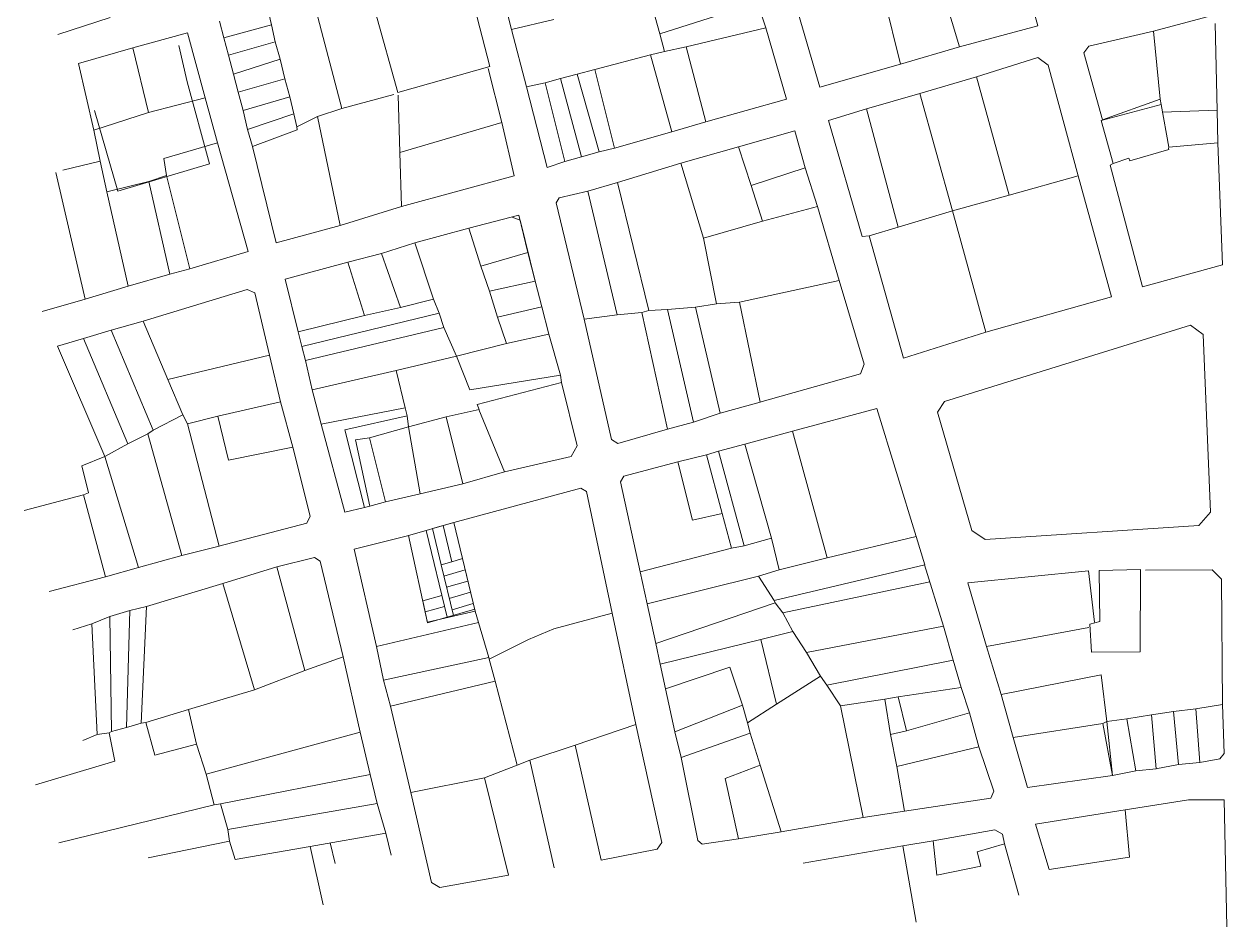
# Model space of a CAD drawing. Header units: millimetres. Extents: x 1956 to 626854, y 2654 to 1330329.
# Drawn here: x 624659.1 to 625024, y 1329418.3 to 1329692.2 of the extents above; entities that cross this region are included whole.
import ezdxf

# ---------------------------------------------------------------- set-up
doc = ezdxf.new("R2010")
doc.units = ezdxf.units.MM
for name, color, linetype in [('2', 7, 'Continuous'), ('CVL_CUADCON_LIN', 8, 'Continuous'), ('CVL_CUADCON_TIT', 1, 'Continuous')]:
    doc.layers.add(name, color=color, linetype=linetype)

msp = doc.modelspace()

# ---------------------------------------------------------------- linework, layer by layer
at = {"color": 1, "lineweight": 0}
for p, q in [((624783.01, 1329539.13), (624786.25, 1329540.06)), ((624785.64, 1329528.14), (624783.01, 1329539.13)), ((624786.25, 1329540.06), (624789.49, 1329540.99)), ((624788.88, 1329529.07), (624786.25, 1329540.06)), ((624786.25, 1329540.06), (624788.88, 1329529.07)), ((624789.49, 1329540.99), (624792.12, 1329530)), ((624781.09, 1329538.57), (624787.39, 1329512.21)), ((624788.88, 1329529.07), (624785.64, 1329528.14)), ((624785.64, 1329528.14), (624789.31, 1329512.77)), ((624792.12, 1329530), (624788.88, 1329529.07)), ((624792.12, 1329530), (624795.93, 1329514.05)), ((624786.45, 1329524.73), (624792.93, 1329526.6)), ((624787.27, 1329521.33), (624793.74, 1329523.19)), ((624785.81, 1329518.83), (624780.05, 1329517.17)), ((624780.05, 1329517.17), (624780.78, 1329513.85)), ((624788.08, 1329517.92), (624794.56, 1329519.79)), ((624786.6, 1329515.52), (624780.78, 1329513.85)), ((624780.78, 1329513.85), (624781.51, 1329510.52)), ((624795.79, 1329514.63), (624781.51, 1329510.52)), ((624788.9, 1329514.52), (624795.37, 1329516.39))]:
    msp.add_line(p, q, dxfattribs=at)
at = {"layer": '2', "color": 1, "lineweight": 0}
for p, q in [((624806.96, 1329690.46), (624800.71, 1329715.59)), ((624966.59, 1329691.67), (624961.57, 1329709.83)), ((624891.08, 1329705.41), (624900.47, 1329673.05)), ((624937.15, 1329704.11), (624942.79, 1329685.26)), ((624746.53, 1329700.68), (624755.44, 1329666.53)), ((624848.56, 1329701.14), (624851.92, 1329689.24)), ((624919.95, 1329700.23), (624924.92, 1329679.99)), ((624732.96, 1329697.09), (624734.16, 1329691.95)), ((624851.92, 1329689.24), (624881.58, 1329698.64)), ((624881.58, 1329698.64), (624884.09, 1329691.06)), ((624669.36, 1329689), (624685.19, 1329694.1)), ((624718.42, 1329693.05), (624719.67, 1329688.01)), ((624819.83, 1329693.5), (624806.96, 1329690.46)), ((625018.01, 1329694.36), (625001.64, 1329690.04)), ((625021.01, 1329665.98), (625020.34, 1329692.37)), ((624708.67, 1329689.5), (624692.09, 1329684.92)), ((624714.04, 1329669.81), (624708.67, 1329689.5)), ((624719.67, 1329688.01), (624734.16, 1329691.95)), ((624734.16, 1329691.95), (624735.3, 1329686.81)), ((624811.47, 1329673.17), (624806.96, 1329690.46)), ((624851.92, 1329689.24), (624853.37, 1329683.79)), ((624859.88, 1329685.24), (624884.09, 1329691.06)), ((624884.09, 1329691.06), (624890.36, 1329669.39)), ((624942.79, 1329685.26), (624966.59, 1329691.67)), ((625001.64, 1329690.04), (624982.02, 1329685.44)), ((625001.64, 1329690.04), (625003.66, 1329669.42)), ((624692.09, 1329684.92), (624675.56, 1329680.23)), ((624696.85, 1329665.33), (624692.09, 1329684.92)), ((624719.67, 1329688.01), (624721.12, 1329682.71)), ((624721.12, 1329682.71), (624735.3, 1329686.81)), ((624735.3, 1329686.81), (624736.76, 1329681.47)), ((624853.37, 1329683.79), (624859.88, 1329685.24)), ((624859.88, 1329685.24), (624865.94, 1329662.5)), ((624924.92, 1329679.99), (624942.79, 1329685.26)), ((624982.02, 1329685.44), (624980.54, 1329683.43)), ((624721.12, 1329682.71), (624722.62, 1329677.01)), ((624722.62, 1329677.01), (624736.76, 1329681.47)), ((624736.76, 1329681.47), (624738.16, 1329675.51)), ((624849.15, 1329682.8), (624832.27, 1329678.36)), ((624853.37, 1329683.79), (624849.15, 1329682.8)), ((624849.15, 1329682.8), (624855.56, 1329659.45)), ((624966.64, 1329682.06), (624948.02, 1329676.11)), ((624969.74, 1329679.73), (624966.64, 1329682.06)), ((624980.54, 1329683.43), (624986.21, 1329663.1)), ((624675.56, 1329680.23), (624680.27, 1329659.98)), ((624804.03, 1329662.27), (624799.87, 1329678.68)), ((624832.27, 1329678.36), (624826.82, 1329676.96)), ((624832.27, 1329678.36), (624838.17, 1329654.5)), ((624900.47, 1329673.05), (624924.92, 1329679.99)), ((624978.81, 1329646.1), (624969.74, 1329679.73)), ((624722.62, 1329677.01), (624724.07, 1329671.47)), ((624724.07, 1329671.47), (624738.16, 1329675.51)), ((624738.16, 1329675.51), (624739.76, 1329670.12)), ((624817.21, 1329674.36), (624811.47, 1329673.17)), ((624821.79, 1329675.61), (624817.21, 1329674.36)), ((624817.21, 1329674.36), (624823.16, 1329650.46)), ((624826.82, 1329676.96), (624821.79, 1329675.61)), ((624821.79, 1329675.61), (624828.2, 1329651.91)), ((624826.82, 1329676.96), (624833.54, 1329653.36)), ((624948.02, 1329676.11), (624930.85, 1329671.06)), ((624948.02, 1329676.11), (624957.9, 1329640.25)), ((624724.07, 1329671.47), (624725.57, 1329665.92)), ((624755.44, 1329666.53), (624771.22, 1329670.82)), ((624772.54, 1329670.61), (624773.11, 1329653.17)), ((624817.72, 1329648.66), (624811.47, 1329673.17)), ((624930.85, 1329671.06), (624914.59, 1329666.44)), ((624930.85, 1329671.06), (624940.67, 1329635.51)), ((624696.85, 1329665.33), (624714.04, 1329669.81)), ((624717.78, 1329656.17), (624714.04, 1329669.81)), ((624725.57, 1329665.92), (624739.76, 1329670.12)), ((624739.76, 1329670.12), (624740.96, 1329664.88)), ((624890.36, 1329669.39), (624865.94, 1329662.5)), ((625003.66, 1329669.42), (624986.21, 1329663.1)), ((625003.66, 1329669.42), (625004.03, 1329667.73)), ((624680.27, 1329659.98), (624696.85, 1329665.33)), ((624725.57, 1329665.92), (624726.87, 1329660.22)), ((624726.87, 1329660.22), (624740.96, 1329664.88)), ((624740.96, 1329664.88), (624741.86, 1329660.96)), ((624748.07, 1329664.13), (624741.86, 1329660.96)), ((624755.44, 1329666.53), (624748.07, 1329664.13)), ((624748.07, 1329664.13), (624754.95, 1329631.06)), ((624914.59, 1329666.44), (624903.08, 1329662.93)), ((624903.08, 1329662.93), (624913.35, 1329627.74)), ((624914.59, 1329666.44), (624924.21, 1329630.57)), ((625004.44, 1329665.42), (625021.01, 1329666.03)), ((625021.23, 1329656.12), (625021.01, 1329666.03)), ((624680.27, 1329659.98), (624682.2, 1329650.58)), ((624726.87, 1329660.22), (624728.43, 1329654.98)), ((624741.96, 1329660.09), (624728.43, 1329654.98)), ((624741.86, 1329660.96), (624741.96, 1329660.09)), ((624773.11, 1329653.17), (624804.03, 1329662.27)), ((624807.72, 1329646.14), (624804.03, 1329662.27)), ((624855.56, 1329659.45), (624838.17, 1329654.5)), ((624865.94, 1329662.5), (624855.56, 1329659.45)), ((624875.82, 1329654.88), (624892.86, 1329659.78)), ((624892.86, 1329659.78), (624896.02, 1329648.59)), ((624701.45, 1329651.38), (624717.78, 1329656.17)), ((624727.03, 1329623.15), (624717.78, 1329656.17)), ((625006.32, 1329654.8), (625021.23, 1329656.12)), ((625022.59, 1329619.11), (625021.23, 1329656.12)), ((624728.43, 1329654.98), (624735.53, 1329625.77)), ((624773.11, 1329653.17), (624773.61, 1329636.81)), ((624833.54, 1329653.36), (624828.2, 1329651.91)), ((624838.17, 1329654.5), (624833.54, 1329653.36)), ((624858.32, 1329649.99), (624875.82, 1329654.88)), ((624879.68, 1329643.23), (624875.82, 1329654.88)), ((624682.2, 1329650.58), (624670.86, 1329647.89)), ((624682.2, 1329650.58), (624684.22, 1329641.32)), ((624702.33, 1329646.25), (624701.45, 1329651.38)), ((624823.16, 1329650.46), (624817.72, 1329648.66)), ((624828.2, 1329651.91), (624823.16, 1329650.46)), ((624839.09, 1329644.13), (624858.32, 1329649.99)), ((624858.32, 1329649.99), (624865.14, 1329627.2)), ((624879.68, 1329643.23), (624896.02, 1329648.59)), ((624896.02, 1329648.59), (624899.78, 1329636.84)), ((624989.45, 1329649.89), (624988.55, 1329649.31)), ((624988.55, 1329649.31), (624998.39, 1329612.43)), ((624668.72, 1329647.09), (624677.64, 1329608.68)), ((624696.99, 1329644.45), (624702.33, 1329646.25)), ((624702.33, 1329646.25), (624709.33, 1329617.91)), ((624773.61, 1329636.81), (624807.72, 1329646.14)), ((624978.81, 1329646.1), (624957.9, 1329640.25)), ((624988.9, 1329609.43), (624978.81, 1329646.1)), ((624684.22, 1329641.32), (624696.99, 1329644.45)), ((624684.22, 1329641.32), (624690.66, 1329612.63)), ((624696.99, 1329644.45), (624703.28, 1329616.27)), ((624821.39, 1329639.49), (624830.14, 1329641.48)), ((624830.14, 1329641.48), (624839.09, 1329644.13)), ((624830.14, 1329641.48), (624838.98, 1329603.95)), ((624839.09, 1329644.13), (624848.64, 1329605.23)), ((624883.1, 1329632.34), (624879.68, 1329643.23)), ((624820.47, 1329637.92), (624821.39, 1329639.49)), ((624828.97, 1329602.68), (624820.47, 1329637.92)), ((624957.9, 1329640.25), (624940.67, 1329635.51)), ((624754.95, 1329631.06), (624773.61, 1329636.81)), ((624794.02, 1329630.23), (624809.18, 1329634.16)), ((624809.18, 1329634.16), (624811.9, 1329622.88)), ((624883.1, 1329632.34), (624899.78, 1329636.84)), ((624899.78, 1329636.84), (624906.3, 1329614.4)), ((624940.67, 1329635.51), (624924.21, 1329630.57)), ((624940.67, 1329635.51), (624950.87, 1329598.74)), ((624735.53, 1329625.77), (624754.95, 1329631.06)), ((624777.58, 1329625.77), (624794.02, 1329630.23)), ((624794.02, 1329630.23), (624797.6, 1329618.68)), ((624865.14, 1329627.2), (624883.1, 1329632.34)), ((624924.21, 1329630.57), (624915.43, 1329627.89)), ((624865.14, 1329627.2), (624869.08, 1329607.31)), ((624913.35, 1329627.74), (624915.43, 1329627.89)), ((624915.43, 1329627.89), (624925.84, 1329590.77)), ((624709.33, 1329617.91), (624727.03, 1329623.15)), ((624767.52, 1329622.57), (624777.58, 1329625.77)), ((624777.58, 1329625.77), (624783.27, 1329608.7)), ((624811.9, 1329622.88), (624797.6, 1329618.68)), ((624811.9, 1329622.88), (624814.16, 1329614.15)), ((624738.32, 1329614.8), (624757.31, 1329619.89)), ((624757.31, 1329619.89), (624767.52, 1329622.57)), ((624757.31, 1329619.89), (624762.35, 1329603.8)), ((624767.52, 1329622.57), (624773.26, 1329606.16)), ((624690.66, 1329612.63), (624703.28, 1329616.27)), ((624703.28, 1329616.27), (624709.33, 1329617.91)), ((624797.6, 1329618.68), (624800.23, 1329611.17)), ((624998.39, 1329612.43), (625022.59, 1329619.11)), ((624677.64, 1329608.68), (624690.66, 1329612.63)), ((624742.19, 1329598.78), (624738.32, 1329614.8)), ((624814.16, 1329614.15), (624800.23, 1329611.17)), ((624814.16, 1329614.15), (624816.17, 1329606.39)), ((624876.14, 1329607.79), (624906.3, 1329614.4)), ((624906.3, 1329614.4), (624913.92, 1329588.97)), ((624664.57, 1329605), (624677.64, 1329608.68)), ((624726.81, 1329611.61), (624695.22, 1329602.08)), ((624729.09, 1329610.59), (624726.81, 1329611.61)), ((624733.51, 1329591.76), (624729.09, 1329610.59)), ((624773.26, 1329606.16), (624783.27, 1329608.7)), ((624783.27, 1329608.7), (624784.98, 1329604.5)), ((624800.23, 1329611.17), (624802.75, 1329603.3)), ((624950.87, 1329598.74), (624988.9, 1329609.43)), ((624762.35, 1329603.8), (624773.26, 1329606.16)), ((624816.17, 1329606.39), (624802.75, 1329603.3)), ((624816.17, 1329606.39), (624818.23, 1329598.07)), ((624846.46, 1329604.63), (624838.98, 1329603.95)), ((624848.64, 1329605.23), (624846.46, 1329604.63)), ((624846.46, 1329604.63), (624854.24, 1329569.29)), ((624854.23, 1329605.61), (624848.64, 1329605.23)), ((624862.77, 1329606.33), (624854.23, 1329605.61)), ((624854.28, 1329605.61), (624862.13, 1329571.38)), ((624869.08, 1329607.31), (624862.77, 1329606.33)), ((624862.77, 1329606.33), (624870.22, 1329574.09)), ((624869.03, 1329607.32), (624876.14, 1329607.79)), ((624876.14, 1329607.79), (624882.37, 1329577.43)), ((624695.22, 1329602.08), (624685.51, 1329599.34)), ((624702.74, 1329584.36), (624695.22, 1329602.08)), ((624762.35, 1329603.8), (624742.19, 1329598.78)), ((624784.98, 1329604.5), (624743.39, 1329594.39)), ((624784.98, 1329604.5), (624786.44, 1329600.11)), ((624802.75, 1329603.3), (624805.42, 1329595.23)), ((624838.98, 1329603.95), (624828.97, 1329602.68)), ((624837.31, 1329566.16), (624828.97, 1329602.68)), ((624685.51, 1329599.34), (624677.17, 1329596.75)), ((624685.51, 1329599.34), (624698.28, 1329568.94)), ((624743.39, 1329594.39), (624742.19, 1329598.78)), ((624786.44, 1329600.11), (624744.5, 1329590.15)), ((624786.44, 1329600.11), (624790.22, 1329591.46)), ((624805.42, 1329595.23), (624818.23, 1329598.07)), ((624818.23, 1329598.07), (624821.8, 1329585.61)), ((624925.84, 1329590.77), (624950.87, 1329598.74)), ((625012.87, 1329600.84), (624938.27, 1329577.71)), ((625016.75, 1329597.97), (625012.87, 1329600.84)), ((625018.99, 1329544.09), (625016.75, 1329597.97)), ((624677.17, 1329596.75), (624669.28, 1329594.5)), ((624669.28, 1329594.5), (624683.56, 1329561)), ((624677.17, 1329596.75), (624690.59, 1329564.87)), ((624744.5, 1329590.15), (624743.39, 1329594.39)), ((624805.42, 1329595.23), (624790.22, 1329591.46)), ((624702.74, 1329584.36), (624733.51, 1329591.76)), ((624736.83, 1329577.57), (624733.51, 1329591.76)), ((624746.49, 1329581.18), (624744.5, 1329590.15)), ((624790.22, 1329591.46), (624772, 1329587.07)), ((624790.22, 1329591.46), (624794.28, 1329581.22)), ((624772, 1329587.07), (624746.49, 1329581.18)), ((624772, 1329587.07), (624774.67, 1329575.79)), ((624913.92, 1329588.97), (624912.79, 1329586.08)), ((624707.25, 1329573.67), (624702.74, 1329584.36)), ((624794.28, 1329581.22), (624821.8, 1329585.61)), ((624796.55, 1329576.77), (624822.12, 1329583.42)), ((624821.8, 1329585.61), (624822.12, 1329583.42)), ((624822.12, 1329583.42), (624826.85, 1329564.18)), ((624912.79, 1329586.08), (624882.32, 1329577.43)), ((624749.18, 1329570.76), (624746.49, 1329581.18)), ((624717.91, 1329573.2), (624736.83, 1329577.57)), ((624740.61, 1329563.83), (624736.83, 1329577.57)), ((624774.67, 1329575.79), (624749.18, 1329570.76)), ((624774.67, 1329575.79), (624775.25, 1329573.29)), ((624797.13, 1329575.23), (624796.55, 1329576.77)), ((624882.37, 1329577.43), (624870.22, 1329574.09)), ((624917.77, 1329575.59), (624892.19, 1329568.66)), ((624929.65, 1329536.75), (624917.77, 1329575.59)), ((624938.27, 1329577.71), (624936.2, 1329574.46)), ((624698.28, 1329568.94), (624707.25, 1329573.67)), ((624707.25, 1329573.67), (624708.66, 1329570.87)), ((624708.66, 1329570.87), (624717.91, 1329573.2)), ((624717.91, 1329573.2), (624721.14, 1329559.87)), ((624775.25, 1329573.29), (624756.37, 1329569.07)), ((624775.25, 1329573.29), (624775.75, 1329570.03)), ((624775.75, 1329570.03), (624787.14, 1329573.05)), ((624787.14, 1329573.05), (624797.13, 1329575.23)), ((624787.14, 1329573.05), (624792.16, 1329552.74)), ((624797.08, 1329575.23), (624804.87, 1329556.35)), ((624870.22, 1329574.09), (624862.13, 1329571.38)), ((624936.2, 1329574.46), (624946.59, 1329538.56)), ((624696.65, 1329567.88), (624698.28, 1329568.94)), ((624708.66, 1329570.87), (624718.24, 1329533.83)), ((624756.39, 1329544.06), (624749.18, 1329570.76)), ((624756.37, 1329569.07), (624762.31, 1329545.49)), ((624775.75, 1329570.03), (624763.91, 1329566.66)), ((624775.75, 1329570.03), (624779.2, 1329549.64)), ((624854.24, 1329569.29), (624839.24, 1329564.94)), ((624862.13, 1329571.38), (624854.24, 1329569.29)), ((624892.19, 1329568.66), (624877.75, 1329564.76)), ((624892.19, 1329568.66), (624902.71, 1329530.23)), ((624683.56, 1329561), (624690.59, 1329564.87)), ((624690.59, 1329564.87), (624696.65, 1329567.88)), ((624696.65, 1329567.88), (624706.95, 1329530.99)), ((624763.91, 1329566.66), (624759.58, 1329566.02)), ((624759.58, 1329566.02), (624763.99, 1329545.97)), ((624763.91, 1329566.66), (624768.69, 1329547.22)), ((624839.24, 1329564.94), (624837.31, 1329566.16)), ((624877.75, 1329564.76), (624869.72, 1329562.57)), ((624877.75, 1329564.76), (624885.82, 1329536.26)), ((624676.59, 1329558.14), (624683.56, 1329561)), ((624683.56, 1329561), (624693.78, 1329527.31)), ((624721.14, 1329559.87), (624740.61, 1329563.83)), ((624745.92, 1329542.92), (624740.61, 1329563.83)), ((624825.07, 1329560.96), (624804.87, 1329556.35)), ((624826.85, 1329564.18), (624825.07, 1329560.96)), ((624866.06, 1329561.52), (624857.42, 1329559.33)), ((624869.72, 1329562.57), (624866.06, 1329561.52)), ((624870.82, 1329543.66), (624866.06, 1329561.52)), ((624869.72, 1329562.57), (624877.54, 1329533.91)), ((624678.68, 1329550), (624676.59, 1329558.14)), ((624857.42, 1329559.33), (624841.05, 1329554.99)), ((624857.42, 1329559.33), (624861.87, 1329541.72)), ((624804.87, 1329556.35), (624792.16, 1329552.74)), ((624841.05, 1329554.99), (624839.98, 1329553.27)), ((624677.1, 1329549.4), (624678.68, 1329550)), ((624792.16, 1329552.74), (624779.2, 1329549.64)), ((624789.49, 1329540.99), (624827.93, 1329551.41)), ((624827.93, 1329551.41), (624829.74, 1329550.36)), ((624829.74, 1329550.36), (624837.45, 1329513.43)), ((624839.98, 1329553.27), (624846.02, 1329526.04)), ((624659.09, 1329544.57), (624677.1, 1329549.4)), ((624677.1, 1329549.4), (624683.76, 1329524.46)), ((624768.69, 1329547.22), (624763.99, 1329545.97)), ((624779.2, 1329549.64), (624768.69, 1329547.22)), ((624744.84, 1329540.79), (624745.92, 1329542.92)), ((624762.31, 1329545.49), (624756.39, 1329544.06)), ((624763.99, 1329545.97), (624762.31, 1329545.49)), ((624861.87, 1329541.72), (624870.82, 1329543.66)), ((624870.82, 1329543.66), (624873.67, 1329533.22)), ((625015.46, 1329540.09), (625018.99, 1329544.09)), ((624718.19, 1329533.83), (624744.84, 1329540.79)), ((624775.44, 1329536.95), (624789.49, 1329540.99)), ((624789.49, 1329540.99), (624795.93, 1329514.05)), ((624950.61, 1329535.85), (625015.46, 1329540.09)), ((624759.22, 1329532.88), (624775.44, 1329536.95)), ((624775.7, 1329537.02), (624781.51, 1329510.52)), ((624885.82, 1329536.26), (624877.54, 1329533.91)), ((624885.82, 1329536.26), (624888.17, 1329526.59)), ((624902.71, 1329530.23), (624929.65, 1329536.75)), ((624932.31, 1329528.1), (624929.65, 1329536.75)), ((624946.59, 1329538.56), (624950.61, 1329535.85)), ((624706.95, 1329530.99), (624718.24, 1329533.83)), ((624766.03, 1329503.34), (624759.22, 1329532.88)), ((624873.67, 1329533.22), (624846.02, 1329526.04)), ((624877.54, 1329533.91), (624873.67, 1329533.22)), ((624693.78, 1329527.31), (624706.95, 1329530.99)), ((624747.22, 1329530.31), (624735.78, 1329527.53)), ((624748.94, 1329529.24), (624747.22, 1329530.31)), ((624755.84, 1329500.19), (624748.94, 1329529.24)), ((624886.66, 1329517.3), (624932.31, 1329528.1)), ((624888.17, 1329526.59), (624902.71, 1329530.23)), ((624937.98, 1329509.57), (624932.21, 1329528.1)), ((624666.67, 1329520.04), (624683.76, 1329524.46)), ((624683.76, 1329524.46), (624693.78, 1329527.31)), ((624735.78, 1329527.53), (624719.35, 1329522.44)), ((624735.78, 1329527.53), (624744.28, 1329496.09)), ((624846.02, 1329526.04), (624848.11, 1329516.33)), ((624881.82, 1329524.64), (624848.11, 1329516.33)), ((624888.17, 1329526.59), (624881.82, 1329524.64)), ((624881.82, 1329524.64), (624886.66, 1329517.3)), ((624982.01, 1329526.26), (624945.36, 1329522.62)), ((624981.96, 1329526.31), (624983.82, 1329510.73)), ((625019.51, 1329526.64), (624999.24, 1329526.46)), ((625019.51, 1329526.64), (625022.32, 1329523.81)), ((624719.35, 1329522.44), (624696.2, 1329515.5)), ((624719.35, 1329522.44), (624728.96, 1329490.23)), ((624889.24, 1329513.58), (624933.81, 1329522.95)), ((624945.36, 1329522.62), (624950.98, 1329503.4)), ((625022.32, 1329523.81), (625022.65, 1329485.81)), ((624886.66, 1329517.3), (624886.97, 1329516.59)), ((624691.22, 1329514.31), (624685.11, 1329512.47)), ((624691.22, 1329514.31), (624690.15, 1329478.81)), ((624696.2, 1329515.5), (624691.22, 1329514.31)), ((624694.63, 1329480.1), (624696.2, 1329515.5)), ((624781.44, 1329510.77), (624795.93, 1329514.05)), ((624795.93, 1329514.05), (624796.95, 1329510.68)), ((624819.74, 1329508.68), (624837.45, 1329513.43)), ((624837.45, 1329513.43), (624844.71, 1329479.72)), ((624848.11, 1329516.33), (624850.71, 1329504.22)), ((624886.97, 1329516.59), (624850.71, 1329504.22)), ((624886.97, 1329516.59), (624889.24, 1329513.58)), ((624889.24, 1329513.58), (624892.27, 1329507.92)), ((624679.67, 1329510.21), (624673.87, 1329508.46)), ((624685.11, 1329512.47), (624679.67, 1329510.21)), ((624679.67, 1329510.21), (624681.3, 1329476.62)), ((624685.11, 1329512.47), (624685.57, 1329477.56)), ((624796.95, 1329510.68), (624766.03, 1329503.34)), ((624796.95, 1329510.68), (624800.04, 1329500.05)), ((624812.07, 1329505.5), (624819.74, 1329508.68)), ((624892.27, 1329507.92), (624882.56, 1329505.43)), ((624892.27, 1329507.92), (624896.41, 1329501.54)), ((624896.41, 1329501.54), (624937.98, 1329509.57)), ((624940.89, 1329499.23), (624937.98, 1329509.57)), ((624982.03, 1329509.11), (624950.98, 1329503.4)), ((624768.16, 1329493.19), (624766.03, 1329503.34)), ((624800.13, 1329499.49), (624812.07, 1329505.5)), ((624850.71, 1329504.22), (624852.06, 1329497.96)), ((624882.56, 1329505.43), (624852.06, 1329497.96)), ((624882.56, 1329505.43), (624887.31, 1329485.89)), ((624950.98, 1329503.4), (624955.44, 1329488.8)), ((624744.28, 1329496.09), (624755.84, 1329500.19)), ((624761.04, 1329477.35), (624755.84, 1329500.19)), ((624800.04, 1329500.05), (624768.16, 1329493.19)), ((624800.04, 1329500.05), (624800.13, 1329499.49)), ((624800.13, 1329499.49), (624802.01, 1329492.8)), ((624896.41, 1329501.54), (624900.7, 1329494.31)), ((624902.62, 1329491.65), (624940.89, 1329499.23)), ((624943.34, 1329490.94), (624940.89, 1329499.23)), ((624728.96, 1329490.23), (624744.28, 1329496.09)), ((624852.06, 1329497.96), (624853.7, 1329490.53)), ((624853.7, 1329490.53), (624873.13, 1329497.09)), ((624873.13, 1329497.09), (624877, 1329485.53)), ((624770.27, 1329485.23), (624768.16, 1329493.19)), ((624802.01, 1329492.8), (624770.27, 1329485.23)), ((624802.01, 1329492.8), (624808.63, 1329467.38)), ((624887.31, 1329485.89), (624900.7, 1329494.31)), ((624900.7, 1329494.31), (624902.62, 1329491.65)), ((624902.62, 1329491.65), (624906.76, 1329485.38)), ((624985.8, 1329494.77), (624955.44, 1329488.8)), ((624985.8, 1329494.77), (624987.53, 1329480.59)), ((624728.96, 1329490.23), (624709.02, 1329484.24)), ((624853.7, 1329490.53), (624856.5, 1329477.5)), ((624920.17, 1329487.4), (624924.19, 1329488.04)), ((624924.19, 1329488.04), (624943.34, 1329490.94)), ((624924.19, 1329488.04), (624926.74, 1329477.81)), ((624945.85, 1329483.25), (624943.34, 1329490.94)), ((624955.44, 1329488.8), (624959.15, 1329475.72)), ((624709.02, 1329484.24), (624696.05, 1329480.35)), ((624711.45, 1329473.76), (624709.02, 1329484.24)), ((624776.42, 1329459.11), (624770.27, 1329485.23)), ((624877, 1329485.53), (624856.5, 1329477.5)), ((624877, 1329485.53), (624878.55, 1329480.19)), ((624887.31, 1329485.89), (624878.55, 1329480.19)), ((624906.76, 1329485.38), (624920.17, 1329487.4)), ((624906.76, 1329485.38), (624913.64, 1329451.44)), ((624920.17, 1329487.4), (624921.91, 1329476.71)), ((625007.71, 1329483.59), (625014.52, 1329484.47)), ((625014.52, 1329484.47), (625022.65, 1329485.81)), ((625014.52, 1329484.47), (625015.78, 1329468.21)), ((625022.65, 1329485.81), (625023.16, 1329470.86)), ((624926.74, 1329477.81), (624945.85, 1329483.25)), ((624948.71, 1329472.97), (624945.85, 1329483.25)), ((624987.53, 1329480.59), (624986.31, 1329480.03)), ((624987.53, 1329480.59), (624993.58, 1329481.42)), ((624987.53, 1329480.59), (624989.2, 1329464.22)), ((624993.58, 1329481.42), (625001.05, 1329482.66)), ((624993.58, 1329481.42), (624996.37, 1329465.66)), ((625001.05, 1329482.66), (625007.76, 1329483.59)), ((625001.05, 1329482.66), (625002.47, 1329466.24)), ((625007.71, 1329483.59), (625009.23, 1329467.58)), ((624681.3, 1329476.62), (624684.86, 1329477.21)), ((624684.86, 1329477.21), (624685.57, 1329477.56)), ((624684.86, 1329477.21), (624686.59, 1329468.61)), ((624685.57, 1329477.56), (624690.15, 1329478.81)), ((624690.15, 1329478.81), (624694.63, 1329480.1)), ((624696.05, 1329480.35), (624694.63, 1329480.1)), ((624696.05, 1329480.35), (624698.79, 1329470.43)), ((624714.29, 1329464.65), (624761.04, 1329477.35)), ((624764.06, 1329464.48), (624761.04, 1329477.35)), ((624826.21, 1329473.46), (624844.71, 1329479.72)), ((624844.71, 1329479.72), (624852.59, 1329443.91)), ((624856.5, 1329477.5), (624858.4, 1329469.67)), ((624879.35, 1329477.08), (624858.4, 1329469.67)), ((624878.55, 1329480.19), (624879.35, 1329477.08)), ((624879.35, 1329477.08), (624882.36, 1329467.31)), ((624921.91, 1329476.71), (624926.74, 1329477.81)), ((624986.31, 1329480.03), (624959.15, 1329475.72)), ((624986.31, 1329480.03), (624989.2, 1329464.22)), ((624676.88, 1329474.86), (624681.3, 1329476.62)), ((624698.79, 1329470.43), (624711.45, 1329473.76)), ((624711.45, 1329473.76), (624714.29, 1329464.65)), ((624812.51, 1329468.9), (624826.21, 1329473.46)), ((624826.21, 1329473.46), (624834.11, 1329438.56)), ((624921.91, 1329476.71), (624923.85, 1329466.94)), ((624959.15, 1329475.72), (624963.51, 1329460.61)), ((624858.4, 1329469.67), (624863.48, 1329444.53)), ((624923.85, 1329466.94), (624948.71, 1329472.97)), ((624953.28, 1329459.43), (624948.71, 1329472.97)), ((625023.16, 1329470.86), (625021.78, 1329469.24)), ((624686.59, 1329468.61), (624662.53, 1329461.43)), ((624808.63, 1329467.38), (624798.76, 1329463.53)), ((624808.63, 1329467.38), (624812.51, 1329468.9)), ((624812.51, 1329468.9), (624819.89, 1329436.2)), ((624882.36, 1329467.31), (624871.73, 1329463.35)), ((624882.36, 1329467.31), (624888.73, 1329447.15)), ((624923.85, 1329466.94), (624926.14, 1329453.41)), ((625002.47, 1329466.24), (624996.37, 1329465.66)), ((625009.23, 1329467.58), (625002.42, 1329466.24)), ((625015.78, 1329468.21), (625009.23, 1329467.58)), ((625021.78, 1329469.24), (625015.78, 1329468.21)), ((624714.29, 1329464.65), (624716.73, 1329455.34)), ((624718.66, 1329455.63), (624764.06, 1329464.48)), ((624766.25, 1329455.73), (624764.06, 1329464.48)), ((624798.76, 1329463.53), (624776.42, 1329459.11)), ((624798.76, 1329463.53), (624806.03, 1329433.98)), ((624871.73, 1329463.35), (624875.83, 1329445.03)), ((624989.2, 1329464.22), (624963.51, 1329460.61)), ((624996.37, 1329465.66), (624989.2, 1329464.22)), ((624782.71, 1329431.81), (624776.42, 1329459.11)), ((624952.31, 1329457.35), (624953.28, 1329459.43)), ((624716.73, 1329455.34), (624669.69, 1329443.76)), ((624716.73, 1329455.34), (624718.66, 1329455.63)), ((624718.66, 1329455.63), (624720.9, 1329447.85)), ((624720.9, 1329447.85), (624766.25, 1329455.73)), ((624768.78, 1329446.72), (624766.25, 1329455.73)), ((624926.14, 1329453.41), (624952.31, 1329457.35)), ((624993.05, 1329453.86), (625012.26, 1329456.8)), ((625012.26, 1329456.8), (625023.13, 1329456.83)), ((625023.13, 1329456.83), (625023.96, 1329418.29)), ((624888.73, 1329447.15), (624913.64, 1329451.44)), ((624913.64, 1329451.44), (624926.14, 1329453.41)), ((624965.94, 1329449.51), (624993.05, 1329453.86)), ((624993.05, 1329453.86), (624994.4, 1329439.5)), ((624720.9, 1329447.85), (624721.44, 1329444.34)), ((624934.8, 1329444.42), (624953.56, 1329447.78)), ((624953.56, 1329447.78), (624955.92, 1329446.42)), ((624969.99, 1329435.72), (624965.94, 1329449.51)), ((624696.78, 1329439.29), (624721.44, 1329444.34)), ((624721.44, 1329444.34), (624723.14, 1329438.74)), ((624745.91, 1329442.73), (624768.78, 1329446.72)), ((624770.42, 1329440.11), (624768.78, 1329446.72)), ((624863.48, 1329444.53), (624864.75, 1329443.41)), ((624864.75, 1329443.41), (624875.83, 1329445.03)), ((624875.83, 1329445.03), (624888.73, 1329447.15)), ((624925.67, 1329442.89), (624934.8, 1329444.42)), ((624934.8, 1329444.42), (624935.96, 1329434.03)), ((624955.92, 1329446.42), (624956.49, 1329443.46)), ((624723.14, 1329438.74), (624745.91, 1329442.73)), ((624745.91, 1329442.73), (624749.82, 1329424.98)), ((624751.95, 1329443.78), (624753.49, 1329437.49)), ((624851.14, 1329441.85), (624834.11, 1329438.56)), ((624852.59, 1329443.91), (624851.14, 1329441.85)), ((624895.45, 1329437.63), (624925.67, 1329442.89)), ((624925.67, 1329442.89), (624929.74, 1329419.7)), ((624948.22, 1329441.1), (624956.49, 1329443.46)), ((624949.27, 1329436.72), (624948.22, 1329441.1)), ((624956.49, 1329443.46), (624960.82, 1329427.94)), ((624935.96, 1329434.03), (624949.27, 1329436.72)), ((624994.4, 1329439.5), (624969.99, 1329435.72)), ((624806.03, 1329433.98), (624785.18, 1329430.3)), ((624785.18, 1329430.3), (624782.71, 1329431.81))]:
    msp.add_line(p, q, dxfattribs=at)
at = {"layer": 'CVL_CUADCON_LIN', "color": 1, "lineweight": 0, "ltscale": 0.5}
for p, q in [((624809.55, 1329632.69), (624807.16, 1329633.63)), ((624814.16, 1329614.15), (624809.55, 1329632.69))]:
    msp.add_line(p, q, dxfattribs=at)
at = {"layer": 'CVL_CUADCON_TIT', "color": 1, "lineweight": 0, "ltscale": 0.5}
for p, q in [((624800.41, 1329679.27), (624793.88, 1329704.23)), ((624765.74, 1329695.71), (624772.47, 1329671.36)), ((624706.04, 1329685.7), (624708.52, 1329674.62)), ((624772.47, 1329671.36), (624800.41, 1329679.27)), ((624708.52, 1329674.62), (624715.39, 1329649.76)), ((625004.03, 1329667.73), (624985.81, 1329662.93)), ((625006.32, 1329654.8), (625004.03, 1329667.73)), ((625006.32, 1329654.8), (625004.03, 1329667.73)), ((624687.55, 1329641.48), (624680.45, 1329665.92)), ((624985.81, 1329662.93), (624989.45, 1329649.89)), ((624994.47, 1329650.72), (625006.38, 1329654.13)), ((625006.25, 1329654.4), (625006.32, 1329654.8)), ((625006.38, 1329654.13), (625006.25, 1329654.4)), ((624715.39, 1329649.76), (624687.55, 1329641.48)), ((624989.45, 1329649.89), (624994.24, 1329651.45)), ((624994.24, 1329651.45), (624994.47, 1329650.72)), ((624985.22, 1329526.45), (624997.71, 1329526.69)), ((624985.4, 1329510.95), (624985.22, 1329526.45)), ((624997.71, 1329526.69), (624997.59, 1329501.75)), ((624982.37, 1329510.18), (624985.4, 1329510.95)), ((624982.87, 1329501.62), (624982.37, 1329510.18)), ((624997.59, 1329501.75), (624982.87, 1329501.62))]:
    msp.add_line(p, q, dxfattribs=at)

doc.saveas('drawing.dxf')
